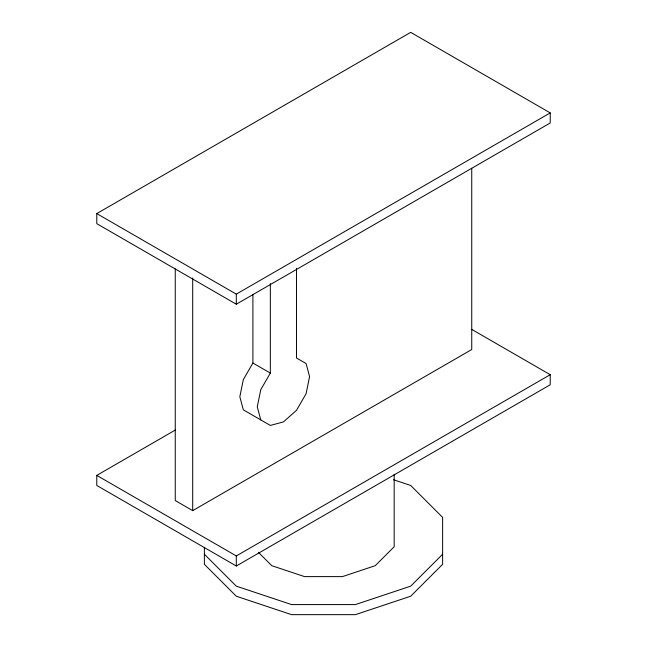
<?xml version="1.0" encoding="UTF-8"?>
<svg xmlns="http://www.w3.org/2000/svg" width="647" height="647" viewBox="0 0 647 647"><rect width="100%" height="100%" fill="white"/><g stroke="black" fill="none" stroke-linecap="round" stroke-linejoin="round"><path stroke-width="0.97" d="M252.904 294.563L252.904 363.032L243.329 379.619L239.827 396.748L243.329 409.826L270.341 425.427L283.426 421.917L296.504 410.319L306.08 393.74L309.581 376.611L306.08 363.525L296.504 358.001L296.504 268.384M270.341 283.491L270.341 373.101L260.765 389.688L257.263 406.817L260.765 419.895M442.621 554.236L410.699 586.15L355.421 604.581L291.579 604.581L236.301 586.15L204.379 554.236M96.775 213.591L410.699 32.35L550.225 112.901L550.225 122.97L236.301 304.211L96.775 223.66L96.775 213.591L236.301 294.142L550.225 112.901M471.744 329.388L550.225 374.702L550.225 384.771L236.301 566.012L96.775 485.46L96.775 475.391L175.474 429.956M175.256 268.974L175.256 500.568L192.701 510.637L471.744 349.526L471.744 168.285M96.775 475.391L236.301 555.943L550.225 374.702M393.546 479.742L410.699 485.46L442.621 517.382L442.621 564.305L410.699 596.219L355.421 614.65L291.579 614.65L236.301 596.219L204.379 564.305L204.379 547.265M252.904 363.032L270.341 373.101M258.436 552.352L271.764 565.68L304.559 576.614L342.441 576.614L375.236 565.68L394.177 546.739L394.177 474.243M236.301 294.142L236.301 304.211M236.301 555.943L236.301 566.012M192.701 278.032L192.701 510.637"/></g></svg>
